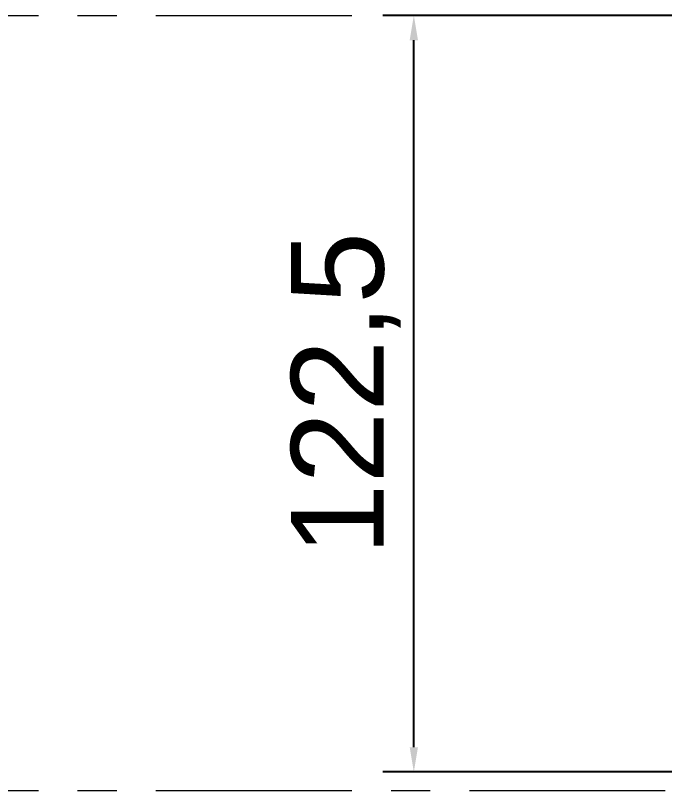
# Model space of a CAD drawing. Header units: centimetres. Extents: x -136 to 1955, y -1012 to 1233.
# Drawn here: x 399.4 to 504.6, y 381.5 to 507 of the extents above; entities that cross this region are included whole.
import ezdxf

# ---------------------------------------------------------------- set-up
doc = ezdxf.new("R2010")
doc.units = ezdxf.units.CM
doc.linetypes.add('CENTER', pattern=[50.8, 31.75, -6.35, 6.35, -6.35])
doc.layers.add('AKS', color=4, linetype='CENTER', lineweight=13)
doc.layers.add('OZEL_PANEL_OLCU_CM', color=3, linetype='Continuous')
doc.styles.get("Standard").update_dxf_attribs({"font": 'Arial.ttf'})
doc.dimstyles.new('ISO-25', dxfattribs={"dimtxt": 2.5, "dimasz": 2.5, "dimexe": 1.25, "dimexo": 0.625, "dimtad": 1, "dimtxsty": 'Standard', "dimcen": 2.5, "dimadec": 0, "dimazin": 0, "dimtfac": 1, "dimtmove": 0, "dimatfit": 3, "dimfxl": 1, "dimarcsym": 0})

# ---------------------------------------------------------------- blocks, each defined once
blk = doc.blocks.new('*D106')
at = {"layer": 'Defpoints', "color": 0, "transparency": 16777216}
for p in [(464, 507), (509, 507), (509, 384.5)]:
    blk.add_point(p, dxfattribs=at)
at = {"layer": 'OZEL_PANEL_OLCU_CM', "color": 0, "lineweight": -2, "transparency": 16777216}
for p, q in [((506, 507), (459, 507)), ((464, 388.5), (464, 503)), ((506, 384.5), (459, 384.5))]:
    blk.add_line(p, q, dxfattribs=at)
at = {"layer": 'OZEL_PANEL_OLCU_CM', "color": 0, "transparency": 16777216}
for points in [[(463.33, 503), (464.67, 503), (464, 507)], [(463.33, 388.5), (464.67, 388.5), (464, 384.5)]]:
    blk.add_solid(points, dxfattribs=at)
at = {"layer": 'OZEL_PANEL_OLCU_CM', "color": 0, "transparency": 16777216, "insert": (452.99, 445.75), "char_height": 15, "attachment_point": 5, "rotation": 90}
blk.add_mtext('122,5', dxfattribs=at)

msp = doc.modelspace()

# ---------------------------------------------------------------- linework, layer by layer
at = {"layer": 'AKS'}
for p, q in [((-35, 507), (808, 507)), ((-35, 381.5), (808, 381.5))]:
    msp.add_line(p, q, dxfattribs=at)

# ---------------------------------------------------------------- dimensions: what is measured, and where the dimension line sits
at = {"layer": 'OZEL_PANEL_OLCU_CM'}
dim = msp.add_linear_dim(base=(464, 507), p1=(509, 384.5), p2=(509, 507), angle=90, dimstyle='ISO-25', override={"dimtxt": 15, "dimasz": 4, "dimexe": 5, "dimexo": 3, "dimgap": 2, "dimdec": 1, "dimtix": 1, "dimatfit": 1}, dxfattribs=at)
dim.commit()
dim.dimension.update_dxf_attribs({"geometry": '*D106', "text_midpoint": (452.986, 445.75)})

doc.saveas('drawing.dxf')
